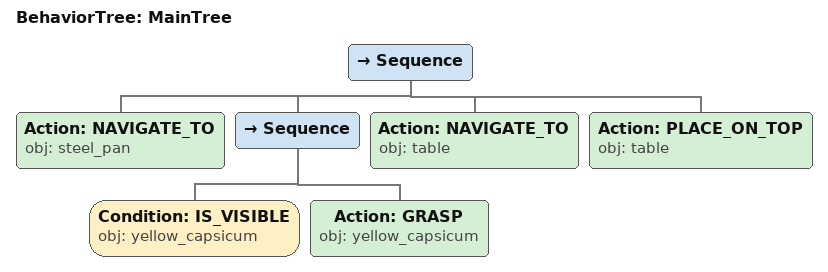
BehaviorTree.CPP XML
<root main_tree_to_execute="MainTree">
  <BehaviorTree ID="MainTree">
    <Sequence>
      <!-- Navigate to steel_pan -->
      <Action ID="NAVIGATE_TO" obj="steel_pan" />
      <Sequence>
        <!-- Check yellow_capsicum is visible before GRASP -->
        <Condition ID="IS_VISIBLE" obj="yellow_capsicum" />
        <!-- Grasp yellow_capsicum -->
        <Action ID="GRASP" obj="yellow_capsicum" />
      </Sequence>
      <!-- Navigate to table -->
      <Action ID="NAVIGATE_TO" obj="table" />
      <!-- Place on table -->
      <Action ID="PLACE_ON_TOP" obj="table" />
    </Sequence>
  </BehaviorTree>
</root>
